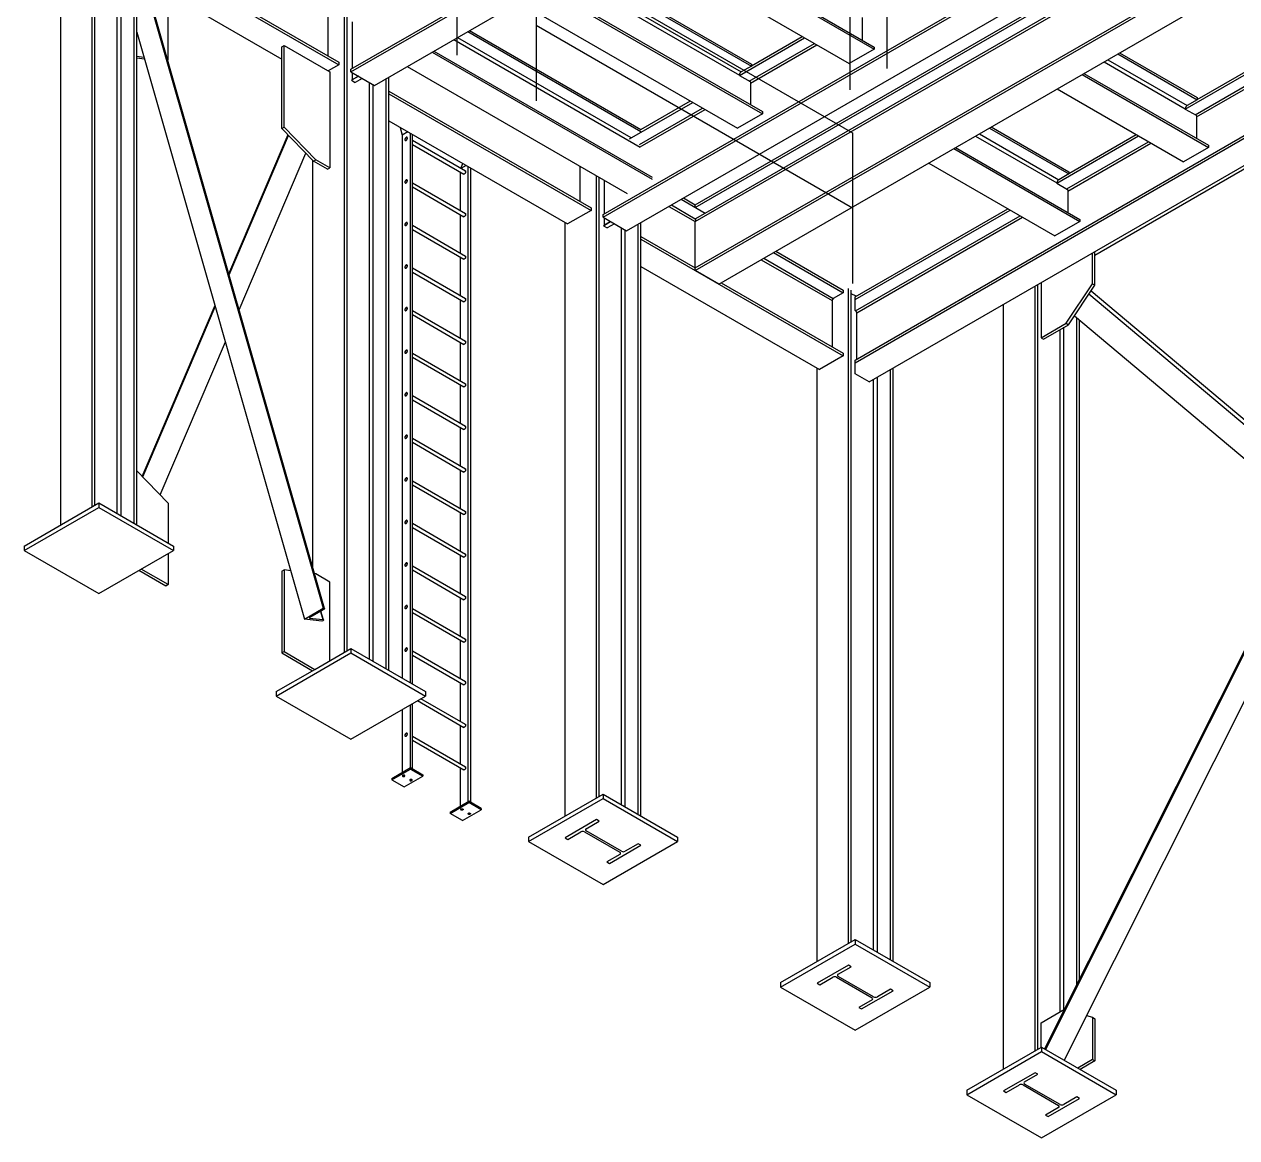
# Model space of a CAD drawing. Header units: inches. Extents: x -1490 to 2215, y -1057 to 1547.
# Drawn here: x 1644.4 to 1920.3, y -1057.2 to -803.8 of the extents above; entities that cross this region are included whole.
import ezdxf

# ---------------------------------------------------------------- set-up
doc = ezdxf.new("R2010")
doc.units = ezdxf.units.IN
doc.header["$MEASUREMENT"] = 0

msp = doc.modelspace()

# ---------------------------------------------------------------- linework, layer by layer
at = {"color": 7, "linetype": 'Continuous', "lineweight": 25}
for p, q in [((1659.87, -913.57), (1659.87, -640.79)), ((1660.48, -913.22), (1660.48, -641.14)), ((1652.71, -917.7), (1652.71, -644.92)), ((1718.72, -813.97), (1915.76, -700.22)), ((1718.72, -814.58), (1915.76, -700.83)), ((1724.08, -817.68), (1915.76, -707.03)), ((1776.08, -847.08), (1907.43, -771.26)), ((1776.08, -847.7), (1907.59, -771.78)), ((1802.45, -862.92), (1961.1, -771.33)), ((1781.44, -850.79), (1912.96, -774.87)), ((1797.08, -844.84), (1915.62, -776.41)), ((1797.08, -845.45), (1916.15, -776.72)), ((1799.33, -846.75), (1918.39, -778.01)), ((1788.09, -780.73), (1837.81, -809.43)), ((1788.49, -780.49), (1837.81, -808.96)), ((1797.08, -859.21), (1937.17, -778.34)), ((1797.08, -848.69), (1918.96, -778.34)), ((1797.08, -859.82), (1937.7, -778.65)), ((1669.39, -917.35), (1669.39, -783.02)), ((1669.99, -917.7), (1669.99, -782.67)), ((1665.56, -915.15), (1665.56, -784.56)), ((1666.41, -915.64), (1666.41, -784.56)), ((1669.99, -785.84), (1715.99, -812.39)), ((1782.4, -784.01), (1832.12, -812.72)), ((1669.99, -786.45), (1715.99, -813.01)), ((1770.75, -790.74), (1809.83, -813.29)), ((1771.16, -790.5), (1809.83, -812.82)), ((1677.11, -811.93), (1677.11, -793.35)), ((1767.6, -792.55), (1807.1, -815.36)), ((1768.45, -792.06), (1807.52, -814.62)), ((1677.11, -796.76), (1702.96, -811.68)), ((1762.63, -795.43), (1812.35, -824.13)), ((1763.04, -795.19), (1812.35, -823.66)), ((1672.72, -797.83), (1712.42, -936.68)), ((1672.88, -797.85), (1712.58, -936.7)), ((1712.71, -936.76), (1673.01, -797.92)), ((1717.24, -946.68), (1717.24, -797.71)), ((1717.84, -946.33), (1717.84, -798.06)), ((1756.94, -798.71), (1806.66, -827.41)), ((1713.46, -800.42), (1713.46, -810.94)), ((1835.08, -802.27), (1835.08, -807.39)), ((1669.99, -805.59), (1708.18, -939.13)), ((1719.09, -813.75), (1719.09, -803.24)), ((1745.3, -805.43), (1784.72, -828.19)), ((1745.71, -805.2), (1784.72, -827.72)), ((1833.44, -880.2), (1964.79, -804.37)), ((1833.44, -880.81), (1964.95, -804.89)), ((1742.15, -807.25), (1784.52, -831.71)), ((1743, -806.76), (1782.42, -829.52)), ((1807.1, -815.42), (1821.95, -806.84)), ((1809.34, -816.71), (1824.19, -808.14)), ((1809.83, -813.23), (1821.42, -806.54)), ((1836.66, -885.15), (1970.32, -807.99)), ((1908.57, -823.07), (1936.69, -806.84)), ((1910.81, -824.36), (1938.93, -808.13)), ((1911.3, -820.88), (1936.16, -806.53)), ((1669.99, -811.03), (1671.61, -811.23)), ((1702.96, -808.89), (1703.49, -808.58)), ((1702.96, -827.47), (1702.96, -808.89)), ((1703.49, -827.16), (1703.49, -808.58)), ((1703.49, -808.58), (1713.92, -814.61)), ((1737.18, -810.12), (1787.25, -839.03)), ((1737.58, -809.89), (1787.25, -838.56)), ((1809.62, -817.2), (1824.76, -808.47)), ((1837.81, -809.43), (1832.12, -812.72)), ((1837.81, -808.96), (1837.81, -809.43)), ((1990.49, -809.55), (1876.57, -1036.96)), ((1990.64, -809.47), (1876.65, -1037)), ((1990.86, -809.34), (1876.77, -1037.07)), ((1995.93, -810.14), (1881.02, -1039.52)), ((1971.04, -808.41), (1887.98, -856.36)), ((1893.23, -810.51), (1911.3, -820.94)), ((1893.64, -810.28), (1911.3, -820.47)), ((1911.1, -824.85), (1939.5, -808.46)), ((1669.99, -811.4), (1671.72, -811.62)), ((1677.01, -811.92), (1677.11, -811.93)), ((1677.11, -811.93), (1677.03, -811.97)), ((1715.99, -813.01), (1713.57, -814.4)), ((1715.99, -812.39), (1715.99, -813.01)), ((1731.49, -813.4), (1781.56, -842.31)), ((1809.83, -813.29), (1807.52, -814.62)), ((1809.83, -812.82), (1809.83, -813.29)), ((1890.08, -812.33), (1908.57, -823.01)), ((1890.93, -811.84), (1909, -822.27)), ((1713.92, -814.61), (1713.92, -836.45)), ((1718.72, -814.58), (1718.72, -813.97)), ((1718.72, -814.58), (1724.08, -817.68)), ((1720.43, -815.57), (1718.81, -816.5)), ((1718.81, -816.5), (1719.69, -817.01)), ((1719.09, -816.34), (1719.09, -814.8)), ((1719.09, -816.34), (1720.43, -815.57)), ((1721.31, -816.08), (1719.69, -817.01)), ((1726.75, -950.47), (1726.75, -816.14)), ((1727.36, -950.82), (1727.36, -815.79)), ((1807.1, -815.36), (1807.1, -815.42)), ((1807.1, -815.42), (1809.55, -816.83)), ((1885.11, -815.2), (1913.82, -831.78)), ((1885.52, -814.97), (1913.82, -831.31)), ((1722.93, -948.26), (1722.93, -817.01)), ((1723.77, -948.75), (1723.77, -817.5)), ((1727.36, -818.96), (1773.35, -845.51)), ((1809.55, -816.83), (1809.62, -816.96)), ((1809.62, -816.96), (1809.62, -822.08)), ((1879.42, -818.49), (1908.13, -835.06)), ((1727.36, -819.57), (1773.35, -846.12)), ((1782.12, -829.84), (1796.49, -821.54)), ((1784.72, -827.72), (1795.96, -821.23)), ((1911.3, -820.94), (1909, -822.27)), ((1911.3, -820.47), (1911.3, -820.94)), ((1784.36, -831.13), (1798.73, -822.83)), ((1784.52, -831.69), (1799.3, -823.16)), ((1812.35, -824.13), (1806.66, -827.41)), ((1812.35, -823.66), (1812.35, -824.13)), ((1908.57, -823.01), (1908.57, -823.07)), ((1908.57, -823.07), (1911.02, -824.48)), ((1911.02, -824.48), (1911.1, -824.61)), ((1911.1, -824.61), (1911.1, -829.73)), ((1702.96, -827.47), (1703.49, -827.16)), ((1710.21, -834.92), (1702.96, -827.47)), ((1710.74, -834.61), (1703.49, -827.16)), ((1727.36, -825.77), (1767.98, -849.22)), ((1729.89, -827.23), (1730.39, -829.03)), ((1864.01, -827.39), (1882.07, -837.81)), ((1864.41, -827.15), (1882.07, -837.35)), ((1704.37, -828.91), (1690.9, -860.47)), ((1690.92, -860.57), (1704.42, -828.96)), ((1690.98, -860.76), (1704.51, -829.06)), ((1731.7, -828.28), (1730.39, -829.03)), ((1730.39, -829.03), (1730.39, -952.57)), ((1731.09, -830.17), (1731.17, -830.22)), ((1731.54, -829.57), (1731.47, -829.53)), ((1732.16, -828.54), (1732.16, -953.59)), ((1732.69, -953.9), (1732.69, -828.85)), ((1744.8, -837.22), (1732.69, -830.23)), ((1860.86, -829.2), (1879.35, -839.88)), ((1861.71, -828.71), (1879.77, -839.14)), ((1879.35, -839.94), (1897.96, -829.19)), ((1882.07, -837.75), (1897.43, -828.89)), ((1693.26, -868.73), (1708.46, -833.12)), ((1732.69, -831.1), (1744.43, -837.87)), ((1855.88, -832.07), (1884.6, -848.65)), ((1856.29, -831.84), (1884.6, -848.18)), ((1881.59, -841.23), (1900.21, -830.49)), ((1881.87, -841.72), (1900.77, -830.81)), ((1913.82, -831.78), (1908.13, -835.06)), ((1913.82, -831.31), (1913.82, -831.78)), ((1710.07, -927.54), (1710.07, -834.78)), ((1710.21, -834.92), (1710.74, -834.61)), ((1713.39, -836.75), (1710.21, -834.92)), ((1713.92, -836.45), (1710.74, -834.61)), ((1743.69, -836.58), (1744.15, -835.46)), ((1744.96, -835.93), (1743.76, -836.62)), ((1850.2, -835.36), (1878.91, -851.93)), ((1713.39, -836.75), (1713.92, -836.45)), ((1743.65, -846.25), (1743.65, -837.43)), ((1745.42, -980.65), (1745.42, -836.19)), ((1745.95, -836.5), (1745.95, -980.85)), ((1770.82, -836.11), (1770.82, -844.05)), ((1774.6, -979.8), (1774.6, -838.29)), ((1775.2, -979.45), (1775.2, -838.64)), ((1882.07, -837.81), (1879.77, -839.14)), ((1882.07, -837.35), (1882.07, -837.81)), ((1731.09, -839.86), (1731.17, -839.91)), ((1731.54, -839.26), (1731.47, -839.21)), ((1744.8, -846.91), (1732.69, -839.92)), ((1732.69, -840.79), (1744.43, -847.56)), ((1776.45, -846.87), (1776.45, -839.36)), ((1879.35, -839.88), (1879.35, -839.94)), ((1879.35, -839.94), (1881.79, -841.35)), ((1881.79, -841.35), (1881.87, -841.48)), ((1881.87, -841.48), (1881.87, -846.61)), ((1793.89, -843.61), (1799.33, -846.75)), ((1794.42, -843.3), (1797.08, -844.84)), ((1773.35, -846.12), (1767.98, -849.22)), ((1773.35, -845.51), (1773.35, -846.12)), ((1791.08, -845.23), (1797.08, -848.69)), ((1791.65, -844.9), (1797.08, -848.04)), ((1797.08, -845.45), (1797.08, -844.84)), ((1797.08, -845.45), (1799.33, -846.75)), ((1797.08, -848.04), (1799.33, -846.75)), ((1833.44, -865.83), (1868.21, -845.76)), ((1833.44, -866.44), (1868.74, -846.06)), ((1731.09, -849.55), (1731.17, -849.59)), ((1731.54, -848.94), (1731.47, -848.9)), ((1744.8, -856.6), (1732.69, -849.6)), ((1743.65, -855.93), (1743.65, -847.11)), ((1767.44, -983.93), (1767.44, -848.9)), ((1776.08, -847.7), (1776.08, -847.08)), ((1776.08, -847.7), (1781.44, -850.79)), ((1777.79, -848.68), (1776.17, -849.62)), ((1776.17, -849.62), (1777.05, -850.13)), ((1776.45, -849.46), (1776.45, -847.91)), ((1776.45, -849.46), (1777.79, -848.68)), ((1778.67, -849.19), (1777.05, -850.13)), ((1784.11, -983.58), (1784.11, -849.25)), ((1784.72, -983.93), (1784.72, -848.9)), ((1797.08, -859.21), (1797.08, -848.69)), ((1833.53, -868.98), (1870.98, -847.36)), ((1833.82, -869.46), (1871.55, -847.68)), ((1884.6, -848.65), (1878.91, -851.93)), ((1884.6, -848.18), (1884.6, -848.65)), ((1732.69, -850.47), (1744.43, -857.25)), ((1780.29, -981.38), (1780.29, -850.13)), ((1781.14, -981.86), (1781.14, -850.62)), ((1784.72, -852.07), (1797.08, -859.21)), ((1784.72, -852.68), (1830.71, -879.24)), ((1743.65, -865.62), (1743.65, -856.8)), ((1812.09, -857.36), (1828.19, -866.65)), ((1812.66, -857.03), (1828.47, -866.16)), ((1814.9, -855.74), (1830.71, -864.86)), ((1815.43, -855.43), (1830.71, -864.25)), ((1887.45, -862.85), (1887.45, -855.83)), ((1887.98, -863.16), (1887.98, -855.52)), ((1731.09, -859.23), (1731.17, -859.28)), ((1731.54, -858.63), (1731.47, -858.58)), ((1744.8, -866.28), (1732.69, -859.29)), ((1732.69, -860.16), (1744.43, -866.93)), ((1784.72, -858.88), (1825.34, -882.33)), ((1797.08, -859.82), (1797.08, -859.21)), ((1802.45, -862.92), (1797.08, -859.82)), ((1802.98, -862.62), (1830.71, -878.62)), ((1874.39, -1037.4), (1874.39, -863.37)), ((1874.99, -1037.06), (1874.99, -863.02)), ((1875.78, -862.56), (1875.78, -875.1)), ((1881.44, -871.83), (1887.45, -862.85)), ((1881.97, -872.14), (1887.98, -863.16)), ((1887.45, -862.85), (1887.98, -863.16)), ((1830.71, -864.86), (1828.47, -866.16)), ((1830.71, -864.25), (1830.71, -864.86)), ((1831.96, -1012.91), (1831.96, -863.94)), ((1832.57, -1012.56), (1832.57, -864.29)), ((1833.71, -865.67), (1832.57, -865.15)), ((1833.44, -866.44), (1833.44, -865.83)), ((1886.66, -865.13), (1940.11, -910.11)), ((1887.14, -864.41), (1940.51, -909.32)), ((1687.78, -867.78), (1671.19, -906.64)), ((1671.24, -906.69), (1687.8, -867.88)), ((1671.33, -906.78), (1687.86, -868.06)), ((1731.09, -868.92), (1731.17, -868.96)), ((1731.54, -868.31), (1731.47, -868.27)), ((1744.8, -875.97), (1732.69, -868.98)), ((1743.65, -875.3), (1743.65, -866.48)), ((1828.19, -866.65), (1828.19, -877.17)), ((1833.44, -868.92), (1833.44, -866.44)), ((1833.53, -868.98), (1833.44, -868.92)), ((1867.23, -1041.54), (1867.23, -867.5)), ((1732.69, -869.84), (1744.43, -876.62)), ((1833.82, -879.98), (1833.82, -869.46)), ((1875.78, -875.1), (1881.44, -871.83)), ((1881.44, -871.83), (1881.97, -872.14)), ((1883.34, -870.09), (1937.38, -915.57)), ((1883.9, -1022.31), (1883.9, -870.57)), ((1884.51, -1021.11), (1884.51, -871.08)), ((1876.31, -875.41), (1881.97, -872.14)), ((1880.08, -1028.51), (1880.08, -873.23)), ((1880.93, -1028.02), (1880.93, -872.74)), ((1675.28, -910.85), (1690.14, -876.04)), ((1743.65, -884.99), (1743.65, -876.17)), ((1875.78, -875.1), (1876.31, -875.41)), ((1731.09, -878.6), (1731.17, -878.65)), ((1731.54, -878), (1731.47, -877.95)), ((1744.8, -885.65), (1732.69, -878.66)), ((1732.69, -879.53), (1744.43, -886.3)), ((1830.71, -879.24), (1825.34, -882.33)), ((1830.71, -878.62), (1830.71, -879.24)), ((1824.8, -1017.05), (1824.8, -882.02)), ((1833.44, -880.81), (1833.44, -880.2)), ((1833.44, -883.29), (1833.44, -880.81)), ((1841.48, -1016.7), (1841.48, -882.37)), ((1842.08, -1017.05), (1842.08, -882.02)), ((1836.66, -885.15), (1833.44, -883.29)), ((1837.65, -1014.49), (1837.65, -884.58)), ((1838.5, -1014.98), (1838.5, -884.09)), ((1731.09, -888.29), (1731.17, -888.33)), ((1731.54, -887.68), (1731.47, -887.64)), ((1744.8, -895.34), (1732.69, -888.35)), ((1743.65, -894.67), (1743.65, -885.85)), ((1732.69, -889.21), (1744.43, -895.99)), ((1743.65, -904.36), (1743.65, -895.54)), ((1731.09, -897.97), (1731.17, -898.02)), ((1731.54, -897.37), (1731.47, -897.32)), ((1744.8, -905.02), (1732.69, -898.03)), ((1732.69, -898.9), (1744.43, -905.67)), ((1669.99, -905.41), (1677.11, -912.72)), ((1731.09, -907.66), (1731.17, -907.71)), ((1731.54, -907.06), (1731.47, -907.01)), ((1743.65, -914.05), (1743.65, -905.23)), ((1744.8, -914.71), (1732.69, -907.72)), ((1732.69, -908.58), (1744.43, -915.36)), ((1644.38, -922.51), (1661.35, -912.71)), ((1661.35, -912.71), (1661.35, -913.74)), ((1661.35, -912.71), (1678.32, -922.51)), ((1677.11, -912.72), (1677.11, -921.81)), ((1644.38, -923.53), (1661.35, -913.74)), ((1661.35, -913.74), (1678.32, -923.53)), ((1743.65, -923.73), (1743.65, -914.91)), ((1731.09, -917.35), (1731.17, -917.39)), ((1731.54, -916.74), (1731.47, -916.7)), ((1744.8, -924.4), (1732.69, -917.4)), ((1732.69, -918.27), (1744.43, -925.04)), ((1644.38, -922.51), (1644.38, -923.53)), ((1644.38, -923.53), (1661.35, -933.33)), ((1661.35, -933.33), (1678.32, -923.53)), ((1677.11, -924.23), (1677.11, -931.3)), ((1678.32, -922.51), (1678.32, -923.53)), ((1731.54, -926.43), (1731.47, -926.38)), ((1743.65, -933.42), (1743.65, -924.6)), ((1676.58, -931.61), (1670.46, -928.07)), ((1677.11, -931.3), (1670.99, -927.77)), ((1702.96, -928.26), (1703.49, -927.96)), ((1702.96, -928.26), (1702.96, -946.84)), ((1703.49, -927.96), (1703.49, -946.53)), ((1705.04, -928.15), (1703.49, -927.96)), ((1710.74, -928.87), (1710.44, -928.84)), ((1713.92, -930.71), (1710.74, -928.87)), ((1731.09, -927.03), (1731.17, -927.08)), ((1744.8, -934.08), (1732.69, -927.09)), ((1732.69, -927.96), (1744.43, -934.73)), ((1677.11, -931.3), (1676.58, -931.61)), ((1713.92, -948.6), (1713.92, -930.71)), ((1743.65, -943.1), (1743.65, -934.28)), ((1708.18, -939.13), (1712.42, -936.68)), ((1712.56, -936.94), (1709.33, -938.8)), ((1711.79, -937.39), (1712.32, -939.26)), ((1712.45, -939.32), (1711.88, -937.33)), ((1712.42, -936.68), (1712.58, -936.7)), ((1731.09, -936.72), (1731.17, -936.76)), ((1731.54, -936.11), (1731.47, -936.07)), ((1744.8, -943.77), (1732.69, -936.78)), ((1732.69, -937.64), (1744.43, -944.42)), ((1712.12, -939.6), (1708.18, -939.13)), ((1709.3, -938.82), (1709.32, -938.9)), ((1709.32, -938.9), (1712.32, -939.26)), ((1712.3, -939.5), (1712.12, -939.6)), ((1710.49, -950.57), (1718.72, -945.83)), ((1718.72, -945.83), (1718.72, -946.85)), ((1718.72, -945.83), (1735.69, -955.63)), ((1731.54, -945.8), (1731.47, -945.75)), ((1743.65, -952.79), (1743.65, -943.97)), ((1701.74, -956.65), (1718.72, -946.85)), ((1702.96, -946.84), (1703.49, -946.53)), ((1702.96, -946.84), (1709.96, -950.88)), ((1703.49, -946.53), (1710.49, -950.57)), ((1718.72, -946.85), (1735.69, -956.65)), ((1731.09, -946.4), (1731.17, -946.45)), ((1744.8, -953.45), (1732.69, -946.46)), ((1732.69, -947.33), (1744.43, -954.1)), ((1701.74, -955.63), (1709.96, -950.88)), ((1709.96, -950.88), (1710.49, -950.57)), ((1743.65, -962.47), (1743.65, -953.65)), ((1701.74, -955.63), (1701.74, -956.65)), ((1701.74, -956.65), (1718.72, -966.44)), ((1718.72, -966.44), (1735.69, -956.65)), ((1744.8, -963.14), (1734.62, -957.26)), ((1735.69, -955.63), (1735.69, -956.65)), ((1730.39, -959.7), (1730.39, -974.01)), ((1732.16, -958.68), (1732.16, -972.99)), ((1732.69, -973.2), (1732.69, -958.37)), ((1733.87, -957.69), (1744.43, -963.79)), ((1731.54, -965.17), (1731.47, -965.12)), ((1743.65, -972.16), (1743.65, -963.34)), ((1731.09, -965.77), (1731.17, -965.82)), ((1744.8, -972.82), (1732.69, -965.83)), ((1732.69, -966.7), (1744.43, -973.47)), ((1728.01, -975.39), (1732.25, -972.94)), ((1728.01, -975.7), (1732.25, -973.25)), ((1732.25, -972.94), (1732.25, -973.25)), ((1732.25, -972.94), (1735.08, -974.57)), ((1732.25, -973.25), (1735.08, -974.88)), ((1743.65, -981.67), (1743.65, -973.03)), ((1728.01, -975.39), (1728.01, -975.7)), ((1728.01, -975.7), (1730.84, -977.33)), ((1730.84, -977.33), (1735.08, -974.88)), ((1735.08, -974.57), (1735.08, -974.88)), ((1759.11, -988.74), (1776.08, -978.94)), ((1776.08, -978.94), (1776.08, -979.96)), ((1776.08, -978.94), (1793.05, -988.74)), ((1741.27, -983.04), (1745.51, -980.59)), ((1741.27, -983.35), (1745.51, -980.9)), ((1745.51, -980.59), (1745.51, -980.9)), ((1748.34, -982.23), (1745.51, -980.59)), ((1748.34, -982.53), (1745.51, -980.9)), ((1759.11, -989.76), (1776.08, -979.96)), ((1776.08, -979.96), (1793.05, -989.76)), ((1741.27, -983.04), (1741.27, -983.35)), ((1744.09, -984.98), (1741.27, -983.35)), ((1744.09, -984.98), (1748.34, -982.53)), ((1748.34, -982.23), (1748.34, -982.53)), ((1774.6, -984.77), (1767.44, -988.91)), ((1775.2, -985.12), (1774.6, -984.77)), ((1768.04, -989.26), (1771.02, -987.54)), ((1771.87, -987.54), (1779.93, -992.19)), ((1772.23, -986.84), (1775.2, -985.12)), ((1780.29, -991.98), (1772.23, -987.33)), ((1759.11, -988.74), (1759.11, -989.76)), ((1759.11, -989.76), (1776.08, -999.56)), ((1767.44, -988.91), (1768.04, -989.26)), ((1776.08, -999.56), (1793.05, -989.76)), ((1784.11, -990.27), (1781.14, -991.98)), ((1784.72, -990.61), (1784.11, -990.27)), ((1793.05, -988.74), (1793.05, -989.76)), ((1779.93, -992.68), (1776.95, -994.4)), ((1777.56, -994.75), (1784.72, -990.61)), ((1776.95, -994.4), (1777.56, -994.75)), ((1816.47, -1021.86), (1833.44, -1012.06)), ((1833.44, -1012.06), (1833.44, -1013.08)), ((1833.44, -1012.06), (1850.41, -1021.86)), ((1816.47, -1022.88), (1833.44, -1013.08)), ((1833.44, -1013.08), (1850.41, -1022.88)), ((1831.96, -1017.89), (1824.8, -1022.02)), ((1832.57, -1018.24), (1831.96, -1017.89)), ((1825.4, -1022.37), (1828.38, -1020.65)), ((1829.23, -1020.65), (1837.29, -1025.31)), ((1829.59, -1019.96), (1832.57, -1018.24)), ((1837.65, -1025.1), (1829.59, -1020.45)), ((1816.47, -1021.86), (1816.47, -1022.88)), ((1816.47, -1022.88), (1833.44, -1032.67)), ((1824.8, -1022.02), (1825.4, -1022.37)), ((1833.44, -1032.67), (1850.41, -1022.88)), ((1841.48, -1023.38), (1838.5, -1025.1)), ((1842.08, -1023.73), (1841.48, -1023.38)), ((1850.41, -1021.86), (1850.41, -1022.88)), ((1837.29, -1025.8), (1834.31, -1027.52)), ((1834.92, -1027.86), (1842.08, -1023.73)), ((1834.31, -1027.52), (1834.92, -1027.86)), ((1875.78, -1030.99), (1881.1, -1027.92)), ((1875.78, -1036.6), (1875.78, -1030.99)), ((1886.13, -1029.31), (1887.45, -1029.76)), ((1887.45, -1029.76), (1887.45, -1039.36)), ((1887.45, -1029.76), (1887.98, -1030.07)), ((1887.98, -1030.07), (1887.98, -1039.66)), ((1858.9, -1046.35), (1875.87, -1036.55)), ((1875.87, -1036.55), (1875.87, -1037.57)), ((1875.87, -1036.55), (1892.84, -1046.35)), ((1858.9, -1047.37), (1875.87, -1037.57)), ((1875.87, -1037.57), (1892.84, -1047.37)), ((1887.45, -1039.36), (1884.09, -1041.3)), ((1887.98, -1039.66), (1884.62, -1041.6)), ((1887.45, -1039.36), (1887.98, -1039.66)), ((1874.39, -1042.38), (1867.23, -1046.52)), ((1872.02, -1044.45), (1874.99, -1042.73)), ((1874.99, -1042.73), (1874.39, -1042.38)), ((1867.83, -1046.86), (1870.81, -1045.15)), ((1871.66, -1045.15), (1879.72, -1049.8)), ((1880.08, -1049.59), (1872.02, -1044.94)), ((1858.9, -1046.35), (1858.9, -1047.37)), ((1858.9, -1047.37), (1875.87, -1057.17)), ((1867.23, -1046.52), (1867.83, -1046.86)), ((1875.87, -1057.17), (1892.84, -1047.37)), ((1877.35, -1052.36), (1884.51, -1048.22)), ((1883.9, -1047.87), (1880.93, -1049.59)), ((1884.51, -1048.22), (1883.9, -1047.87)), ((1892.84, -1046.35), (1892.84, -1047.37)), ((1879.72, -1050.29), (1876.74, -1052.01)), ((1876.74, -1052.01), (1877.35, -1052.36))]:
    msp.add_line(p, q, dxfattribs=at)
at = {"color": 7, "linetype": 'Continuous'}
for p, q in [((1742.81, -776.5), (1742.81, -810.8)), ((1840.68, -779.53), (1840.68, -813.83)), ((1832.25, -784.41), (1832.25, -818.7)), ((1760.84, -786.91), (1832.81, -828.46)), ((1760.84, -786.91), (1760.84, -821.21)), ((1832.81, -845.61), (1760.84, -804.06)), ((1832.81, -828.46), (1832.81, -862.75))]:
    msp.add_line(p, q, dxfattribs=at)
at = {"color": 7, "linetype": 'Continuous', "lineweight": 25, "flags": 128}
for points in [[(1731.57, -829.68), (1731.56, -829.63), (1731.55, -829.58), (1731.52, -829.53), (1731.49, -829.5), (1731.45, -829.49), (1731.41, -829.48), (1731.36, -829.49), (1731.3, -829.5), (1731.25, -829.54), (1731.2, -829.58), (1731.15, -829.63), (1731.1, -829.69), (1731.07, -829.75), (1731.03, -829.82), (1731.01, -829.88), (1731, -829.95), (1730.99, -830.02), (1731, -830.07), (1731.01, -830.12), (1731.03, -830.17), (1731.07, -830.2), (1731.1, -830.21), (1731.15, -830.22), (1731.2, -830.21), (1731.25, -830.2), (1731.3, -830.17), (1731.36, -830.12), (1731.41, -830.07), (1731.45, -830.01), (1731.49, -829.95), (1731.52, -829.88), (1731.55, -829.82), (1731.56, -829.75), (1731.57, -829.68)], [(1731.54, -829.7), (1731.54, -829.64), (1731.52, -829.59), (1731.5, -829.55), (1731.47, -829.53), (1731.43, -829.51), (1731.38, -829.51), (1731.33, -829.52), (1731.28, -829.54), (1731.23, -829.58), (1731.18, -829.63), (1731.13, -829.68), (1731.09, -829.74), (1731.06, -829.81), (1731.03, -829.87), (1731.02, -829.94), (1731.01, -830), (1731.02, -830.06), (1731.03, -830.11), (1731.06, -830.15), (1731.09, -830.17), (1731.13, -830.19), (1731.18, -830.19), (1731.23, -830.18), (1731.28, -830.16), (1731.33, -830.12), (1731.38, -830.07), (1731.43, -830.02), (1731.47, -829.96), (1731.5, -829.89), (1731.52, -829.83), (1731.54, -829.76), (1731.54, -829.7)], [(1744.65, -837.13), (1744.66, -837.13), (1744.71, -837.14), (1744.75, -837.16), (1744.78, -837.19), (1744.8, -837.23), (1744.82, -837.28), (1744.82, -837.34), (1744.82, -837.4), (1744.8, -837.47), (1744.78, -837.54), (1744.75, -837.6), (1744.71, -837.67), (1744.66, -837.73), (1744.61, -837.78), (1744.56, -837.82), (1744.51, -837.85), (1744.46, -837.87), (1744.41, -837.87), (1744.36, -837.87), (1744.32, -837.85), (1744.29, -837.82), (1744.27, -837.78)], [(1731.57, -839.37), (1731.56, -839.31), (1731.55, -839.26), (1731.52, -839.22), (1731.49, -839.19), (1731.45, -839.17), (1731.41, -839.16), (1731.36, -839.17), (1731.3, -839.19), (1731.25, -839.22), (1731.2, -839.26), (1731.15, -839.31), (1731.1, -839.37), (1731.07, -839.43), (1731.03, -839.5), (1731.01, -839.57), (1731, -839.64), (1730.99, -839.7), (1731, -839.76), (1731.01, -839.81), (1731.03, -839.85), (1731.07, -839.88), (1731.1, -839.9), (1731.15, -839.91), (1731.2, -839.9), (1731.25, -839.88), (1731.3, -839.85), (1731.36, -839.81), (1731.41, -839.76), (1731.45, -839.7), (1731.49, -839.64), (1731.52, -839.57), (1731.55, -839.5), (1731.56, -839.43), (1731.57, -839.37)], [(1731.54, -839.38), (1731.54, -839.33), (1731.52, -839.28), (1731.5, -839.24), (1731.47, -839.21), (1731.43, -839.2), (1731.38, -839.19), (1731.33, -839.21), (1731.28, -839.23), (1731.23, -839.27), (1731.18, -839.31), (1731.13, -839.37), (1731.09, -839.43), (1731.06, -839.49), (1731.03, -839.56), (1731.02, -839.63), (1731.01, -839.69), (1731.02, -839.75), (1731.03, -839.79), (1731.06, -839.83), (1731.09, -839.86), (1731.13, -839.88), (1731.18, -839.88), (1731.23, -839.87), (1731.28, -839.84), (1731.33, -839.81), (1731.38, -839.76), (1731.43, -839.71), (1731.47, -839.64), (1731.5, -839.58), (1731.52, -839.51), (1731.54, -839.45), (1731.54, -839.38)], [(1744.65, -846.82), (1744.66, -846.82), (1744.71, -846.82), (1744.75, -846.84), (1744.78, -846.87), (1744.8, -846.92), (1744.82, -846.97), (1744.82, -847.02), (1744.82, -847.09), (1744.8, -847.15), (1744.78, -847.22), (1744.75, -847.29), (1744.71, -847.35), (1744.66, -847.41), (1744.61, -847.46), (1744.56, -847.5), (1744.51, -847.54), (1744.46, -847.55), (1744.41, -847.56), (1744.36, -847.55), (1744.32, -847.54), (1744.29, -847.51), (1744.27, -847.47)], [(1731.57, -849.06), (1731.56, -849), (1731.55, -848.95), (1731.52, -848.91), (1731.49, -848.88), (1731.45, -848.86), (1731.41, -848.85), (1731.36, -848.86), (1731.3, -848.88), (1731.25, -848.91), (1731.2, -848.95), (1731.15, -849), (1731.1, -849.06), (1731.07, -849.12), (1731.03, -849.19), (1731.01, -849.26), (1731, -849.32), (1730.99, -849.39), (1731, -849.45), (1731.01, -849.5), (1731.03, -849.54), (1731.07, -849.57), (1731.1, -849.59), (1731.15, -849.59), (1731.2, -849.59), (1731.25, -849.57), (1731.3, -849.54), (1731.36, -849.49), (1731.41, -849.44), (1731.45, -849.39), (1731.49, -849.32), (1731.52, -849.25), (1731.55, -849.19), (1731.56, -849.12), (1731.57, -849.06)], [(1731.54, -849.07), (1731.54, -849.01), (1731.52, -848.96), (1731.5, -848.92), (1731.47, -848.9), (1731.43, -848.88), (1731.38, -848.88), (1731.33, -848.89), (1731.28, -848.92), (1731.23, -848.95), (1731.18, -849), (1731.13, -849.05), (1731.09, -849.11), (1731.06, -849.18), (1731.03, -849.25), (1731.02, -849.31), (1731.01, -849.37), (1731.02, -849.43), (1731.03, -849.48), (1731.06, -849.52), (1731.09, -849.55), (1731.13, -849.56), (1731.18, -849.56), (1731.23, -849.55), (1731.28, -849.53), (1731.33, -849.49), (1731.38, -849.45), (1731.43, -849.39), (1731.47, -849.33), (1731.5, -849.26), (1731.52, -849.2), (1731.54, -849.13), (1731.54, -849.07)], [(1744.65, -856.51), (1744.66, -856.5), (1744.71, -856.51), (1744.75, -856.53), (1744.78, -856.56), (1744.8, -856.6), (1744.82, -856.65), (1744.82, -856.71), (1744.82, -856.77), (1744.8, -856.84), (1744.78, -856.91), (1744.75, -856.98), (1744.71, -857.04), (1744.66, -857.1), (1744.61, -857.15), (1744.56, -857.19), (1744.51, -857.22), (1744.46, -857.24), (1744.41, -857.25), (1744.36, -857.24), (1744.32, -857.22), (1744.29, -857.19), (1744.27, -857.15)], [(1731.57, -858.74), (1731.56, -858.68), (1731.55, -858.63), (1731.52, -858.59), (1731.49, -858.56), (1731.45, -858.54), (1731.41, -858.54), (1731.36, -858.54), (1731.3, -858.56), (1731.25, -858.59), (1731.2, -858.63), (1731.15, -858.68), (1731.1, -858.74), (1731.07, -858.81), (1731.03, -858.87), (1731.01, -858.94), (1731, -859.01), (1730.99, -859.07), (1731, -859.13), (1731.01, -859.18), (1731.03, -859.22), (1731.07, -859.25), (1731.1, -859.27), (1731.15, -859.28), (1731.2, -859.27), (1731.25, -859.25), (1731.3, -859.22), (1731.36, -859.18), (1731.41, -859.13), (1731.45, -859.07), (1731.49, -859.01), (1731.52, -858.94), (1731.55, -858.87), (1731.56, -858.8), (1731.57, -858.74)], [(1731.54, -858.75), (1731.54, -858.7), (1731.52, -858.65), (1731.5, -858.61), (1731.47, -858.58), (1731.43, -858.57), (1731.38, -858.57), (1731.33, -858.58), (1731.28, -858.6), (1731.23, -858.64), (1731.18, -858.68), (1731.13, -858.74), (1731.09, -858.8), (1731.06, -858.86), (1731.03, -858.93), (1731.02, -859), (1731.01, -859.06), (1731.02, -859.12), (1731.03, -859.17), (1731.06, -859.2), (1731.09, -859.23), (1731.13, -859.25), (1731.18, -859.25), (1731.23, -859.24), (1731.28, -859.21), (1731.33, -859.18), (1731.38, -859.13), (1731.43, -859.08), (1731.47, -859.02), (1731.5, -858.95), (1731.52, -858.88), (1731.54, -858.82), (1731.54, -858.75)], [(1744.65, -866.19), (1744.66, -866.19), (1744.71, -866.2), (1744.75, -866.21), (1744.78, -866.25), (1744.8, -866.29), (1744.82, -866.34), (1744.82, -866.39), (1744.82, -866.46), (1744.8, -866.53), (1744.78, -866.59), (1744.75, -866.66), (1744.71, -866.73), (1744.66, -866.78), (1744.61, -866.83), (1744.56, -866.88), (1744.51, -866.91), (1744.46, -866.93), (1744.41, -866.93), (1744.36, -866.93), (1744.32, -866.91), (1744.29, -866.88), (1744.27, -866.84)], [(1731.57, -868.43), (1731.56, -868.37), (1731.55, -868.32), (1731.52, -868.28), (1731.49, -868.25), (1731.45, -868.23), (1731.41, -868.22), (1731.36, -868.23), (1731.3, -868.25), (1731.25, -868.28), (1731.2, -868.32), (1731.15, -868.37), (1731.1, -868.43), (1731.07, -868.49), (1731.03, -868.56), (1731.01, -868.63), (1731, -868.69), (1730.99, -868.76), (1731, -868.82), (1731.01, -868.87), (1731.03, -868.91), (1731.07, -868.94), (1731.1, -868.96), (1731.15, -868.96), (1731.2, -868.96), (1731.25, -868.94), (1731.3, -868.91), (1731.36, -868.87), (1731.41, -868.82), (1731.45, -868.76), (1731.49, -868.69), (1731.52, -868.63), (1731.55, -868.56), (1731.56, -868.49), (1731.57, -868.43)], [(1731.54, -868.44), (1731.54, -868.38), (1731.52, -868.33), (1731.5, -868.3), (1731.47, -868.27), (1731.43, -868.25), (1731.38, -868.25), (1731.33, -868.26), (1731.28, -868.29), (1731.23, -868.32), (1731.18, -868.37), (1731.13, -868.42), (1731.09, -868.48), (1731.06, -868.55), (1731.03, -868.62), (1731.02, -868.68), (1731.01, -868.75), (1731.02, -868.8), (1731.03, -868.85), (1731.06, -868.89), (1731.09, -868.92), (1731.13, -868.93), (1731.18, -868.93), (1731.23, -868.92), (1731.28, -868.9), (1731.33, -868.86), (1731.38, -868.82), (1731.43, -868.76), (1731.47, -868.7), (1731.5, -868.64), (1731.52, -868.57), (1731.54, -868.5), (1731.54, -868.44)], [(1744.65, -875.88), (1744.66, -875.88), (1744.71, -875.88), (1744.75, -875.9), (1744.78, -875.93), (1744.8, -875.97), (1744.82, -876.02), (1744.82, -876.08), (1744.82, -876.14), (1744.8, -876.21), (1744.78, -876.28), (1744.75, -876.35), (1744.71, -876.41), (1744.66, -876.47), (1744.61, -876.52), (1744.56, -876.56), (1744.51, -876.59), (1744.46, -876.61), (1744.41, -876.62), (1744.36, -876.61), (1744.32, -876.59), (1744.29, -876.56), (1744.27, -876.53)], [(1731.57, -878.11), (1731.56, -878.05), (1731.55, -878), (1731.52, -877.96), (1731.49, -877.93), (1731.45, -877.91), (1731.41, -877.91), (1731.36, -877.91), (1731.3, -877.93), (1731.25, -877.96), (1731.2, -878), (1731.15, -878.06), (1731.1, -878.11), (1731.07, -878.18), (1731.03, -878.24), (1731.01, -878.31), (1731, -878.38), (1730.99, -878.44), (1731, -878.5), (1731.01, -878.55), (1731.03, -878.59), (1731.07, -878.62), (1731.1, -878.64), (1731.15, -878.65), (1731.2, -878.64), (1731.25, -878.62), (1731.3, -878.59), (1731.36, -878.55), (1731.41, -878.5), (1731.45, -878.44), (1731.49, -878.38), (1731.52, -878.31), (1731.55, -878.24), (1731.56, -878.18), (1731.57, -878.11)], [(1731.54, -878.13), (1731.54, -878.07), (1731.52, -878.02), (1731.5, -877.98), (1731.47, -877.95), (1731.43, -877.94), (1731.38, -877.94), (1731.33, -877.95), (1731.28, -877.97), (1731.23, -878.01), (1731.18, -878.05), (1731.13, -878.11), (1731.09, -878.17), (1731.06, -878.24), (1731.03, -878.3), (1731.02, -878.37), (1731.01, -878.43), (1731.02, -878.49), (1731.03, -878.54), (1731.06, -878.58), (1731.09, -878.6), (1731.13, -878.62), (1731.18, -878.62), (1731.23, -878.61), (1731.28, -878.58), (1731.33, -878.55), (1731.38, -878.5), (1731.43, -878.45), (1731.47, -878.39), (1731.5, -878.32), (1731.52, -878.25), (1731.54, -878.19), (1731.54, -878.13)], [(1744.65, -885.56), (1744.66, -885.56), (1744.71, -885.57), (1744.75, -885.59), (1744.78, -885.62), (1744.8, -885.66), (1744.82, -885.71), (1744.82, -885.77), (1744.82, -885.83), (1744.8, -885.9), (1744.78, -885.97), (1744.75, -886.03), (1744.71, -886.1), (1744.66, -886.16), (1744.61, -886.21), (1744.56, -886.25), (1744.51, -886.28), (1744.46, -886.3), (1744.41, -886.3), (1744.36, -886.3), (1744.32, -886.28), (1744.29, -886.25), (1744.27, -886.21)], [(1731.57, -887.8), (1731.56, -887.74), (1731.55, -887.69), (1731.52, -887.65), (1731.49, -887.62), (1731.45, -887.6), (1731.41, -887.59), (1731.36, -887.6), (1731.3, -887.62), (1731.25, -887.65), (1731.2, -887.69), (1731.15, -887.74), (1731.1, -887.8), (1731.07, -887.86), (1731.03, -887.93), (1731.01, -888), (1731, -888.07), (1730.99, -888.13), (1731, -888.19), (1731.01, -888.24), (1731.03, -888.28), (1731.07, -888.31), (1731.1, -888.33), (1731.15, -888.33), (1731.2, -888.33), (1731.25, -888.31), (1731.3, -888.28), (1731.36, -888.24), (1731.41, -888.19), (1731.45, -888.13), (1731.49, -888.06), (1731.52, -888), (1731.55, -887.93), (1731.56, -887.86), (1731.57, -887.8)], [(1731.54, -887.81), (1731.54, -887.75), (1731.52, -887.71), (1731.5, -887.67), (1731.47, -887.64), (1731.43, -887.62), (1731.38, -887.62), (1731.33, -887.63), (1731.28, -887.66), (1731.23, -887.69), (1731.18, -887.74), (1731.13, -887.79), (1731.09, -887.86), (1731.06, -887.92), (1731.03, -887.99), (1731.02, -888.05), (1731.01, -888.12), (1731.02, -888.17), (1731.03, -888.22), (1731.06, -888.26), (1731.09, -888.29), (1731.13, -888.3), (1731.18, -888.31), (1731.23, -888.29), (1731.28, -888.27), (1731.33, -888.23), (1731.38, -888.19), (1731.43, -888.13), (1731.47, -888.07), (1731.5, -888.01), (1731.52, -887.94), (1731.54, -887.87), (1731.54, -887.81)], [(1744.65, -895.25), (1744.66, -895.25), (1744.71, -895.25), (1744.75, -895.27), (1744.78, -895.3), (1744.8, -895.34), (1744.82, -895.39), (1744.82, -895.45), (1744.82, -895.52), (1744.8, -895.58), (1744.78, -895.65), (1744.75, -895.72), (1744.71, -895.78), (1744.66, -895.84), (1744.61, -895.89), (1744.56, -895.93), (1744.51, -895.96), (1744.46, -895.98), (1744.41, -895.99), (1744.36, -895.98), (1744.32, -895.96), (1744.29, -895.93), (1744.27, -895.9)], [(1731.57, -897.48), (1731.56, -897.43), (1731.55, -897.38), (1731.52, -897.33), (1731.49, -897.3), (1731.45, -897.28), (1731.41, -897.28), (1731.36, -897.29), (1731.3, -897.3), (1731.25, -897.33), (1731.2, -897.38), (1731.15, -897.43), (1731.1, -897.48), (1731.07, -897.55), (1731.03, -897.62), (1731.01, -897.68), (1731, -897.75), (1730.99, -897.82), (1731, -897.87), (1731.01, -897.92), (1731.03, -897.97), (1731.07, -898), (1731.1, -898.01), (1731.15, -898.02), (1731.2, -898.01), (1731.25, -898), (1731.3, -897.96), (1731.36, -897.92), (1731.41, -897.87), (1731.45, -897.81), (1731.49, -897.75), (1731.52, -897.68), (1731.55, -897.61), (1731.56, -897.55), (1731.57, -897.48)], [(1731.54, -897.5), (1731.54, -897.44), (1731.52, -897.39), (1731.5, -897.35), (1731.47, -897.32), (1731.43, -897.31), (1731.38, -897.31), (1731.33, -897.32), (1731.28, -897.34), (1731.23, -897.38), (1731.18, -897.43), (1731.13, -897.48), (1731.09, -897.54), (1731.06, -897.61), (1731.03, -897.67), (1731.02, -897.74), (1731.01, -897.8), (1731.02, -897.86), (1731.03, -897.91), (1731.06, -897.95), (1731.09, -897.97), (1731.13, -897.99), (1731.18, -897.99), (1731.23, -897.98), (1731.28, -897.96), (1731.33, -897.92), (1731.38, -897.87), (1731.43, -897.82), (1731.47, -897.76), (1731.5, -897.69), (1731.52, -897.63), (1731.54, -897.56), (1731.54, -897.5)], [(1744.65, -904.93), (1744.66, -904.93), (1744.71, -904.94), (1744.75, -904.96), (1744.78, -904.99), (1744.8, -905.03), (1744.82, -905.08), (1744.82, -905.14), (1744.82, -905.2), (1744.8, -905.27), (1744.78, -905.34), (1744.75, -905.4), (1744.71, -905.47), (1744.66, -905.53), (1744.61, -905.58), (1744.56, -905.62), (1744.51, -905.65), (1744.46, -905.67), (1744.41, -905.67), (1744.36, -905.67), (1744.32, -905.65), (1744.29, -905.62), (1744.27, -905.58)], [(1731.57, -907.17), (1731.56, -907.11), (1731.55, -907.06), (1731.52, -907.02), (1731.49, -906.99), (1731.45, -906.97), (1731.41, -906.96), (1731.36, -906.97), (1731.3, -906.99), (1731.25, -907.02), (1731.2, -907.06), (1731.15, -907.11), (1731.1, -907.17), (1731.07, -907.23), (1731.03, -907.3), (1731.01, -907.37), (1731, -907.44), (1730.99, -907.5), (1731, -907.56), (1731.01, -907.61), (1731.03, -907.65), (1731.07, -907.68), (1731.1, -907.7), (1731.15, -907.71), (1731.2, -907.7), (1731.25, -907.68), (1731.3, -907.65), (1731.36, -907.61), (1731.41, -907.56), (1731.45, -907.5), (1731.49, -907.44), (1731.52, -907.37), (1731.55, -907.3), (1731.56, -907.23), (1731.57, -907.17)], [(1731.54, -907.18), (1731.54, -907.13), (1731.52, -907.08), (1731.5, -907.04), (1731.47, -907.01), (1731.43, -907), (1731.38, -906.99), (1731.33, -907.01), (1731.28, -907.03), (1731.23, -907.06), (1731.18, -907.11), (1731.13, -907.17), (1731.09, -907.23), (1731.06, -907.29), (1731.03, -907.36), (1731.02, -907.43), (1731.01, -907.49), (1731.02, -907.55), (1731.03, -907.59), (1731.06, -907.63), (1731.09, -907.66), (1731.13, -907.67), (1731.18, -907.68), (1731.23, -907.67), (1731.28, -907.64), (1731.33, -907.61), (1731.38, -907.56), (1731.43, -907.5), (1731.47, -907.44), (1731.5, -907.38), (1731.52, -907.31), (1731.54, -907.24), (1731.54, -907.18)], [(1744.65, -914.62), (1744.66, -914.62), (1744.71, -914.62), (1744.75, -914.64), (1744.78, -914.67), (1744.8, -914.71), (1744.82, -914.77), (1744.82, -914.82), (1744.82, -914.89), (1744.8, -914.95), (1744.78, -915.02), (1744.75, -915.09), (1744.71, -915.15), (1744.66, -915.21), (1744.61, -915.26), (1744.56, -915.3), (1744.51, -915.33), (1744.46, -915.35), (1744.41, -915.36), (1744.36, -915.35), (1744.32, -915.34), (1744.29, -915.3), (1744.27, -915.27)], [(1731.57, -916.86), (1731.56, -916.8), (1731.55, -916.75), (1731.52, -916.71), (1731.49, -916.67), (1731.45, -916.66), (1731.41, -916.65), (1731.36, -916.66), (1731.3, -916.68), (1731.25, -916.71), (1731.2, -916.75), (1731.15, -916.8), (1731.1, -916.86), (1731.07, -916.92), (1731.03, -916.99), (1731.01, -917.06), (1731, -917.12), (1730.99, -917.19), (1731, -917.24), (1731.01, -917.3), (1731.03, -917.34), (1731.07, -917.37), (1731.1, -917.39), (1731.15, -917.39), (1731.2, -917.39), (1731.25, -917.37), (1731.3, -917.34), (1731.36, -917.29), (1731.41, -917.24), (1731.45, -917.19), (1731.49, -917.12), (1731.52, -917.05), (1731.55, -916.99), (1731.56, -916.92), (1731.57, -916.86)], [(1731.54, -916.87), (1731.54, -916.81), (1731.52, -916.76), (1731.5, -916.72), (1731.47, -916.7), (1731.43, -916.68), (1731.38, -916.68), (1731.33, -916.69), (1731.28, -916.71), (1731.23, -916.75), (1731.18, -916.8), (1731.13, -916.85), (1731.09, -916.91), (1731.06, -916.98), (1731.03, -917.05), (1731.02, -917.11), (1731.01, -917.17), (1731.02, -917.23), (1731.03, -917.28), (1731.06, -917.32), (1731.09, -917.35), (1731.13, -917.36), (1731.18, -917.36), (1731.23, -917.35), (1731.28, -917.33), (1731.33, -917.29), (1731.38, -917.25), (1731.43, -917.19), (1731.47, -917.13), (1731.5, -917.06), (1731.52, -917), (1731.54, -916.93), (1731.54, -916.87)], [(1731.57, -926.54), (1731.56, -926.48), (1731.55, -926.43), (1731.52, -926.39), (1731.49, -926.36), (1731.45, -926.34), (1731.41, -926.34), (1731.36, -926.34), (1731.3, -926.36), (1731.25, -926.39), (1731.2, -926.43), (1731.15, -926.48), (1731.1, -926.54), (1731.07, -926.61), (1731.03, -926.67), (1731.01, -926.74), (1731, -926.81), (1730.99, -926.87), (1731, -926.93), (1731.01, -926.98), (1731.03, -927.02), (1731.07, -927.05), (1731.1, -927.07), (1731.15, -927.08), (1731.2, -927.07), (1731.25, -927.05), (1731.3, -927.02), (1731.36, -926.98), (1731.41, -926.93), (1731.45, -926.87), (1731.49, -926.81), (1731.52, -926.74), (1731.55, -926.67), (1731.56, -926.6), (1731.57, -926.54)], [(1731.54, -926.55), (1731.54, -926.5), (1731.52, -926.45), (1731.5, -926.41), (1731.47, -926.38), (1731.43, -926.37), (1731.38, -926.37), (1731.33, -926.38), (1731.28, -926.4), (1731.23, -926.44), (1731.18, -926.48), (1731.13, -926.54), (1731.09, -926.6), (1731.06, -926.66), (1731.03, -926.73), (1731.02, -926.8), (1731.01, -926.86), (1731.02, -926.92), (1731.03, -926.97), (1731.06, -927), (1731.09, -927.03), (1731.13, -927.05), (1731.18, -927.05), (1731.23, -927.04), (1731.28, -927.01), (1731.33, -926.98), (1731.38, -926.93), (1731.43, -926.88), (1731.47, -926.81), (1731.5, -926.75), (1731.52, -926.68), (1731.54, -926.62), (1731.54, -926.55)], [(1744.65, -924.3), (1744.66, -924.3), (1744.71, -924.31), (1744.75, -924.33), (1744.78, -924.36), (1744.8, -924.4), (1744.82, -924.45), (1744.82, -924.51), (1744.82, -924.57), (1744.8, -924.64), (1744.78, -924.71), (1744.75, -924.78), (1744.71, -924.84), (1744.66, -924.9), (1744.61, -924.95), (1744.56, -924.99), (1744.51, -925.02), (1744.46, -925.04), (1744.41, -925.05), (1744.36, -925.04), (1744.32, -925.02), (1744.29, -924.99), (1744.27, -924.95)], [(1744.65, -933.99), (1744.66, -933.99), (1744.71, -934), (1744.75, -934.01), (1744.78, -934.04), (1744.8, -934.09), (1744.82, -934.14), (1744.82, -934.19), (1744.82, -934.26), (1744.8, -934.33), (1744.78, -934.39), (1744.75, -934.46), (1744.71, -934.53), (1744.66, -934.58), (1744.61, -934.63), (1744.56, -934.68), (1744.51, -934.71), (1744.46, -934.72), (1744.41, -934.73), (1744.36, -934.73), (1744.32, -934.71), (1744.29, -934.68), (1744.27, -934.64)], [(1712.58, -936.7), (1712.64, -936.71), (1712.68, -936.72), (1712.7, -936.75), (1712.71, -936.77), (1712.71, -936.8), (1712.69, -936.83), (1712.66, -936.87), (1712.62, -936.91), (1712.56, -936.94)], [(1731.57, -936.23), (1731.56, -936.17), (1731.55, -936.12), (1731.52, -936.08), (1731.49, -936.05), (1731.45, -936.03), (1731.41, -936.02), (1731.36, -936.03), (1731.3, -936.05), (1731.25, -936.08), (1731.2, -936.12), (1731.15, -936.17), (1731.1, -936.23), (1731.07, -936.29), (1731.03, -936.36), (1731.01, -936.43), (1731, -936.49), (1730.99, -936.56), (1731, -936.62), (1731.01, -936.67), (1731.03, -936.71), (1731.07, -936.74), (1731.1, -936.76), (1731.15, -936.76), (1731.2, -936.76), (1731.25, -936.74), (1731.3, -936.71), (1731.36, -936.67), (1731.41, -936.62), (1731.45, -936.56), (1731.49, -936.49), (1731.52, -936.43), (1731.55, -936.36), (1731.56, -936.29), (1731.57, -936.23)], [(1731.54, -936.24), (1731.54, -936.18), (1731.52, -936.13), (1731.5, -936.09), (1731.47, -936.07), (1731.43, -936.05), (1731.38, -936.05), (1731.33, -936.06), (1731.28, -936.09), (1731.23, -936.12), (1731.18, -936.17), (1731.13, -936.22), (1731.09, -936.28), (1731.06, -936.35), (1731.03, -936.42), (1731.02, -936.48), (1731.01, -936.55), (1731.02, -936.6), (1731.03, -936.65), (1731.06, -936.69), (1731.09, -936.72), (1731.13, -936.73), (1731.18, -936.73), (1731.23, -936.72), (1731.28, -936.7), (1731.33, -936.66), (1731.38, -936.62), (1731.43, -936.56), (1731.47, -936.5), (1731.5, -936.44), (1731.52, -936.37), (1731.54, -936.3), (1731.54, -936.24)], [(1709.33, -938.8), (1709.31, -938.82), (1709.29, -938.83), (1709.28, -938.85), (1709.28, -938.86), (1709.28, -938.87), (1709.29, -938.88), (1709.3, -938.89), (1709.32, -938.9)], [(1712.32, -939.26), (1712.38, -939.27), (1712.42, -939.28), (1712.44, -939.3), (1712.45, -939.33), (1712.45, -939.36), (1712.43, -939.39), (1712.4, -939.43), (1712.36, -939.47), (1712.3, -939.5)], [(1731.57, -945.91), (1731.56, -945.85), (1731.55, -945.8), (1731.52, -945.76), (1731.49, -945.73), (1731.45, -945.71), (1731.41, -945.71), (1731.36, -945.71), (1731.3, -945.73), (1731.25, -945.76), (1731.2, -945.8), (1731.15, -945.85), (1731.1, -945.91), (1731.07, -945.98), (1731.03, -946.04), (1731.01, -946.11), (1731, -946.18), (1730.99, -946.24), (1731, -946.3), (1731.01, -946.35), (1731.03, -946.39), (1731.07, -946.42), (1731.1, -946.44), (1731.15, -946.45), (1731.2, -946.44), (1731.25, -946.42), (1731.3, -946.39), (1731.36, -946.35), (1731.41, -946.3), (1731.45, -946.24), (1731.49, -946.18), (1731.52, -946.11), (1731.55, -946.04), (1731.56, -945.98), (1731.57, -945.91)], [(1731.54, -945.92), (1731.54, -945.87), (1731.52, -945.82), (1731.5, -945.78), (1731.47, -945.75), (1731.43, -945.74), (1731.38, -945.74), (1731.33, -945.75), (1731.28, -945.77), (1731.23, -945.81), (1731.18, -945.85), (1731.13, -945.91), (1731.09, -945.97), (1731.06, -946.03), (1731.03, -946.1), (1731.02, -946.17), (1731.01, -946.23), (1731.02, -946.29), (1731.03, -946.34), (1731.06, -946.38), (1731.09, -946.4), (1731.13, -946.42), (1731.18, -946.42), (1731.23, -946.41), (1731.28, -946.38), (1731.33, -946.35), (1731.38, -946.3), (1731.43, -946.25), (1731.47, -946.19), (1731.5, -946.12), (1731.52, -946.05), (1731.54, -945.99), (1731.54, -945.92)], [(1744.65, -943.68), (1744.66, -943.68), (1744.71, -943.68), (1744.75, -943.7), (1744.78, -943.73), (1744.8, -943.77), (1744.82, -943.82), (1744.82, -943.88), (1744.82, -943.94), (1744.8, -944.01), (1744.78, -944.08), (1744.75, -944.15), (1744.71, -944.21), (1744.66, -944.27), (1744.61, -944.32), (1744.56, -944.36), (1744.51, -944.39), (1744.46, -944.41), (1744.41, -944.42), (1744.36, -944.41), (1744.32, -944.39), (1744.29, -944.36), (1744.27, -944.33)], [(1744.65, -953.36), (1744.66, -953.36), (1744.71, -953.37), (1744.75, -953.39), (1744.78, -953.42), (1744.8, -953.46), (1744.82, -953.51), (1744.82, -953.57), (1744.82, -953.63), (1744.8, -953.7), (1744.78, -953.77), (1744.75, -953.83), (1744.71, -953.9), (1744.66, -953.95), (1744.61, -954.01), (1744.56, -954.05), (1744.51, -954.08), (1744.46, -954.1), (1744.41, -954.1), (1744.36, -954.1), (1744.32, -954.08), (1744.29, -954.05), (1744.27, -954.01)], [(1731.57, -965.28), (1731.56, -965.23), (1731.55, -965.17), (1731.52, -965.13), (1731.49, -965.1), (1731.45, -965.08), (1731.41, -965.08), (1731.36, -965.08), (1731.3, -965.1), (1731.25, -965.13), (1731.2, -965.18), (1731.15, -965.23), (1731.1, -965.28), (1731.07, -965.35), (1731.03, -965.42), (1731.01, -965.48), (1731, -965.55), (1730.99, -965.61), (1731, -965.67), (1731.01, -965.72), (1731.03, -965.76), (1731.07, -965.8), (1731.1, -965.81), (1731.15, -965.82), (1731.2, -965.81), (1731.25, -965.79), (1731.3, -965.76), (1731.36, -965.72), (1731.41, -965.67), (1731.45, -965.61), (1731.49, -965.55), (1731.52, -965.48), (1731.55, -965.41), (1731.56, -965.35), (1731.57, -965.28)], [(1731.54, -965.3), (1731.54, -965.24), (1731.52, -965.19), (1731.5, -965.15), (1731.47, -965.12), (1731.43, -965.11), (1731.38, -965.11), (1731.33, -965.12), (1731.28, -965.14), (1731.23, -965.18), (1731.18, -965.22), (1731.13, -965.28), (1731.09, -965.34), (1731.06, -965.41), (1731.03, -965.47), (1731.02, -965.54), (1731.01, -965.6), (1731.02, -965.66), (1731.03, -965.71), (1731.06, -965.75), (1731.09, -965.77), (1731.13, -965.79), (1731.18, -965.79), (1731.23, -965.78), (1731.28, -965.76), (1731.33, -965.72), (1731.38, -965.67), (1731.43, -965.62), (1731.47, -965.56), (1731.5, -965.49), (1731.52, -965.42), (1731.54, -965.36), (1731.54, -965.3)], [(1744.65, -963.05), (1744.66, -963.05), (1744.71, -963.05), (1744.75, -963.07), (1744.78, -963.1), (1744.8, -963.14), (1744.82, -963.19), (1744.82, -963.25), (1744.82, -963.32), (1744.8, -963.38), (1744.78, -963.45), (1744.75, -963.52), (1744.71, -963.58), (1744.66, -963.64), (1744.61, -963.69), (1744.56, -963.73), (1744.51, -963.76), (1744.46, -963.78), (1744.41, -963.79), (1744.36, -963.78), (1744.32, -963.76), (1744.29, -963.73), (1744.27, -963.7)], [(1744.65, -972.73), (1744.66, -972.73), (1744.71, -972.74), (1744.75, -972.76), (1744.78, -972.79), (1744.8, -972.83), (1744.82, -972.88), (1744.82, -972.94), (1744.82, -973), (1744.8, -973.07), (1744.78, -973.14), (1744.75, -973.2), (1744.71, -973.27), (1744.66, -973.33), (1744.61, -973.38), (1744.56, -973.42), (1744.51, -973.45), (1744.46, -973.47), (1744.41, -973.47), (1744.36, -973.47), (1744.32, -973.45), (1744.29, -973.42), (1744.27, -973.38)], [(1730.5, -974.69), (1730.47, -974.72), (1730.44, -974.75), (1730.42, -974.78), (1730.42, -974.82), (1730.44, -974.86), (1730.47, -974.89), (1730.5, -974.92), (1730.55, -974.94), (1730.61, -974.96), (1730.67, -974.96), (1730.74, -974.96), (1730.8, -974.96), (1730.85, -974.94), (1730.9, -974.92), (1730.94, -974.89), (1730.97, -974.86), (1730.98, -974.82), (1730.98, -974.78), (1730.97, -974.75), (1730.94, -974.72), (1730.9, -974.69), (1730.85, -974.67), (1730.8, -974.65), (1730.74, -974.64), (1730.67, -974.64), (1730.61, -974.65), (1730.55, -974.67), (1730.5, -974.69)], [(1732.18, -975.66), (1732.14, -975.69), (1732.12, -975.72), (1732.1, -975.75), (1732.1, -975.79), (1732.12, -975.83), (1732.14, -975.86), (1732.18, -975.89), (1732.23, -975.91), (1732.29, -975.93), (1732.35, -975.93), (1732.41, -975.93), (1732.48, -975.93), (1732.53, -975.91), (1732.58, -975.89), (1732.62, -975.86), (1732.65, -975.83), (1732.66, -975.79), (1732.66, -975.75), (1732.65, -975.72), (1732.62, -975.69), (1732.58, -975.66), (1732.53, -975.64), (1732.48, -975.62), (1732.41, -975.61), (1732.35, -975.61), (1732.29, -975.62), (1732.23, -975.64), (1732.18, -975.66)], [(1744.16, -982.57), (1744.11, -982.59), (1744.05, -982.61), (1743.99, -982.62), (1743.93, -982.62), (1743.87, -982.61), (1743.81, -982.59), (1743.76, -982.57), (1743.72, -982.54), (1743.7, -982.51), (1743.68, -982.48), (1743.68, -982.44), (1743.7, -982.4), (1743.72, -982.37), (1743.76, -982.34), (1743.81, -982.32), (1743.87, -982.3), (1743.93, -982.3), (1743.99, -982.3), (1744.05, -982.3), (1744.11, -982.32), (1744.16, -982.34), (1744.2, -982.37), (1744.23, -982.4), (1744.24, -982.44), (1744.24, -982.48), (1744.23, -982.51), (1744.2, -982.54), (1744.16, -982.57)], [(1745.84, -983.54), (1745.79, -983.56), (1745.73, -983.58), (1745.67, -983.59), (1745.61, -983.59), (1745.55, -983.58), (1745.49, -983.56), (1745.44, -983.54), (1745.4, -983.51), (1745.38, -983.48), (1745.36, -983.44), (1745.36, -983.41), (1745.38, -983.37), (1745.4, -983.34), (1745.44, -983.31), (1745.49, -983.29), (1745.55, -983.27), (1745.61, -983.26), (1745.67, -983.26), (1745.73, -983.27), (1745.79, -983.29), (1745.84, -983.31), (1745.88, -983.34), (1745.91, -983.37), (1745.92, -983.41), (1745.92, -983.44), (1745.91, -983.48), (1745.88, -983.51), (1745.84, -983.54)]]:
    msp.add_lwpolyline(points, dxfattribs=at)
at = {"color": 7, "linetype": 'Continuous', "lineweight": 25}
for centre, radius, start, end in [((1808.02, -815.39), 0.915, 122.3869, 177.6131), ((1909.49, -823.04), 0.915, 122.3869, 177.6131), ((1880.26, -839.92), 0.915, 122.3869, 177.6131), ((1828.8, -866.68), 0.615, 122.6055, 177.3945), ((1833.2, -869.49), 0.615, 2.6055, 57.3945), ((1730.7, -974.19), 0.472, 258.4654, 281.5346), ((1732.38, -975.16), 0.472, 258.4654, 281.5346), ((1743.96, -981.84), 0.472, 258.4654, 281.5346), ((1745.64, -982.81), 0.472, 258.4654, 281.5346), ((1771.44, -988.35), 0.915, 62.391, 117.609), ((1772.33, -987.09), 0.264, 111.6744, 248.3256), ((1779.83, -992.44), 0.264, 291.6744, 68.3256), ((1780.71, -991.17), 0.915, 242.391, 297.609), ((1828.81, -1021.47), 0.915, 62.391, 117.609), ((1829.69, -1020.2), 0.264, 111.6744, 248.3256), ((1837.19, -1025.55), 0.264, 291.6744, 68.3256), ((1838.08, -1024.29), 0.915, 242.391, 297.609), ((1871.23, -1045.96), 0.915, 62.391, 117.609), ((1872.11, -1044.69), 0.264, 111.6744, 248.3256), ((1879.62, -1050.04), 0.264, 291.6744, 68.3256), ((1880.5, -1048.78), 0.915, 242.391, 297.609)]:
    msp.add_arc(centre, radius, start, end, dxfattribs=at)
msp.add_ellipse((1796.8, -848.53), major_axis=(0.283, 0.49), ratio=0.577335, start_param=4.71243, end_param=6.283226, dxfattribs=at)

doc.saveas('drawing.dxf')
